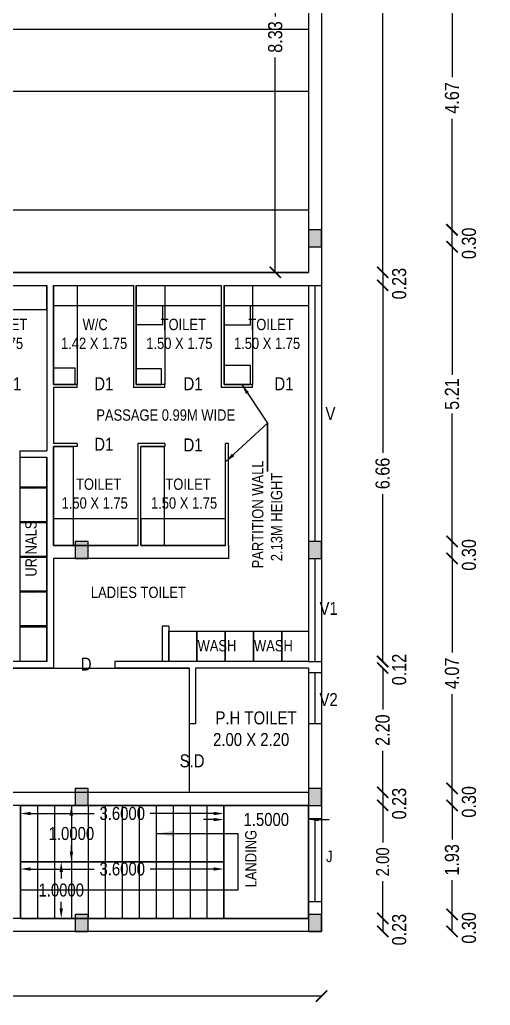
# Model space of a CAD drawing. Header units: metres. Extents: x 484 to 18344, y 10 to 2071.
# Drawn here: x 1590.34 to 1598.67, y 43.06 to 60.5 of the extents above; entities that cross this region are included whole.
import ezdxf
from ezdxf.lldxf.tags import DXFTag

# ---------------------------------------------------------------- set-up
doc = ezdxf.new("R2010")
doc.units = ezdxf.units.M
doc.header["$MEASUREMENT"] = 0
for name, color, linetype in [('0 @ 1 (1)', 7, 'Continuous'), ('0 @ 1 (2)', 7, 'Continuous'), ('BLK_1_FLR_0_CARPET_AREA', 10, 'Continuous'), ('BLK_1_FLR_0_URINAL', 235, 'Continuous'), ('BLK_1_FLR_0_WATER_CLOSET', 213, 'Continuous'), ('BLK_1_FLR_1_WASH', 55, 'Continuous')]:
    doc.layers.add(name, color=color, linetype=linetype)
doc.layers.add('BLK_1_FLR_0_BLT_UP_AREA', color=1, linetype='Continuous', plot=False)
doc.styles.add('2', font='swissc.ttf', dxfattribs={"height": 0.23})
doc.styles.add('CODE', font='swissc.ttf', dxfattribs={"height": 0.25})
doc.styles.get("Standard").update_dxf_attribs({"font": 'swissc.ttf', "height": 0.23})
tags = doc.linetypes.add('00$1$HIDDEN', pattern=[0.375, 0.25, -0.125]).pattern_tags.tags
tags[6:7] = [DXFTag(74, 4), DXFTag(75, 0), DXFTag(340, '0'), DXFTag(46, 1.0), DXFTag(50, 0.0), DXFTag(44, 0.0), DXFTag(45, 0.0)]
tags[4:5] = [DXFTag(74, 4), DXFTag(75, 0), DXFTag(340, '0'), DXFTag(46, 1.0), DXFTag(50, 0.0), DXFTag(44, 0.0), DXFTag(45, 0.0)]
doc.dimstyles.new('OUTER', dxfattribs={"dimscale": 0, "dimtxt": 0.3, "dimasz": 0.18, "dimexe": 0.18, "dimexo": 0.0625, "dimgap": 0.09, "dimtad": 0, "dimzin": 0, "dimdsep": 46, "dimtxsty": 'CODE', "dimcen": 0.09, "dimse1": 1, "dimse2": 1, "dimclrd": 8, "dimclrt": 1, "dimadec": 0, "dimazin": 0, "dimtfac": 1, "dimtofl": 0, "dimtmove": 0, "dimatfit": 3, "dimfxl": 0, "dimtolj": 1, "dimtzin": 0, "dimarcsym": 0})
doc.dimstyles.new('STANDARD$0', dxfattribs={"dimtxt": 7, "dimasz": 3, "dimexe": 3, "dimexo": 1, "dimgap": 1.5, "dimtad": 1, "dimdec": 1, "dimzin": 1, "dimdsep": 46, "dimlunit": 4, "dimtxsty": 'Standard', "dimblk": 'OBLIQUE', "dimcen": 0.09375, "dimdle": 1, "dimclrd": 8, "dimclre": 8, "dimclrt": 7, "dimadec": 1, "dimazin": 0, "dimtfac": 1, "dimtdec": 1, "dimtix": 1, "dimtmove": 2, "dimatfit": 3, "dimldrblk": 'ARCHTICK', "dimfxl": 0, "dimfrac": 2, "dimtolj": 1, "dimtzin": 0, "dimarcsym": 0})

# ---------------------------------------------------------------- blocks, each defined once
blk = doc.blocks.new('_ArchTick')
at = {"const_width": 0.15}
blk.add_lwpolyline([(-0.5, -0.5), (0.5, 0.5)], dxfattribs=at)
blk = doc.blocks.new('*D139')
at = {"color": 0, "lineweight": -2}
for p, q in [((1594.868, 64.355), (1594.868, 60.555)), ((1594.868, 56.026), (1594.868, 59.826))]:
    blk.add_line(p, q, dxfattribs=at)
at = {"color": 0, "lineweight": -2, "xscale": 0.2, "yscale": 0.2, "zscale": 0.2}
for p, rotation in [((1594.868, 64.355), 90), ((1594.868, 56.026), 270)]:
    blk.add_blockref('_ArchTick', p, dxfattribs=dict(at, rotation=rotation))
at = {"color": 0, "lineweight": -2, "insert": (1594.868, 60.19), "char_height": 0.25, "attachment_point": 5, "rotation": 90, "style": 'CODE'}
blk.add_mtext('\\A1;8.33', dxfattribs=at)
blk = doc.blocks.new('*D38')
at = {"color": 0, "lineweight": -2}
for p, q in [((1593.959, 46.407), (1593.959, 46.524)), ((1595.459, 46.407), (1595.459, 46.524)), ((1593.779, 46.344), (1593.599, 46.344)), ((1595.639, 46.344), (1595.819, 46.344))]:
    blk.add_line(p, q, dxfattribs=at)
at = {"color": 0}
for points in [[(1593.779, 46.374), (1593.779, 46.314), (1593.959, 46.344)], [(1595.639, 46.374), (1595.639, 46.314), (1595.459, 46.344)]]:
    blk.add_solid(points, dxfattribs=at)
at = {"color": 0, "insert": (1594.709, 46.344), "char_height": 0.23, "attachment_point": 5}
blk.add_mtext('\\A1;1.5000', dxfattribs=at)
blk = doc.blocks.new('*D39')
at = {"color": 0, "lineweight": -2}
for p, q in [((1591.321, 46.596), (1591.439, 46.596)), ((1591.259, 46.416), (1591.259, 46.304)), ((1591.259, 45.776), (1591.259, 45.887)), ((1591.321, 45.596), (1591.439, 45.596))]:
    blk.add_line(p, q, dxfattribs=at)
at = {"color": 0}
for points in [[(1591.229, 46.416), (1591.289, 46.416), (1591.259, 46.596)], [(1591.229, 45.776), (1591.289, 45.776), (1591.259, 45.596)]]:
    blk.add_solid(points, dxfattribs=at)
at = {"color": 0, "insert": (1591.259, 46.096), "char_height": 0.23, "attachment_point": 5}
blk.add_mtext('\\A1;1.0000', dxfattribs=at)
blk = doc.blocks.new('*D40')
at = {"color": 0, "lineweight": -2}
for p, q in [((1591.141, 45.596), (1591.259, 45.596)), ((1591.079, 45.416), (1591.079, 45.304)), ((1591.079, 44.776), (1591.079, 44.887)), ((1591.141, 44.596), (1591.259, 44.596))]:
    blk.add_line(p, q, dxfattribs=at)
at = {"color": 0}
for points in [[(1591.049, 45.416), (1591.109, 45.416), (1591.079, 45.596)], [(1591.049, 44.776), (1591.109, 44.776), (1591.079, 44.596)]]:
    blk.add_solid(points, dxfattribs=at)
at = {"color": 0, "insert": (1591.079, 45.096), "char_height": 0.23, "attachment_point": 5}
blk.add_mtext('\\A1;1.0000', dxfattribs=at)
blk = doc.blocks.new('*D218')
at = {"color": 0, "lineweight": -2}
for p, q in [((1596.769, 68.661), (1596.769, 62.786)), ((1596.769, 56.026), (1596.769, 61.9))]:
    blk.add_line(p, q, dxfattribs=at)
at = {"color": 0, "lineweight": -2, "xscale": 0.2, "yscale": 0.2, "zscale": 0.2}
for p, rotation in [((1596.769, 68.661), 90), ((1596.769, 56.026), 270)]:
    blk.add_blockref('_ArchTick', p, dxfattribs=dict(at, rotation=rotation))
at = {"color": 0, "lineweight": -2, "insert": (1596.769, 62.343), "char_height": 0.25, "attachment_point": 5, "rotation": 90, "style": 'CODE'}
blk.add_mtext('\\A1;12.64', dxfattribs=at)
blk = doc.blocks.new('*D219')
at = {"color": 0, "lineweight": -2}
blk.add_line((1596.769, 56.026), (1596.769, 55.796), dxfattribs=at)
at = {"color": 0, "lineweight": -2, "xscale": 0.2, "yscale": 0.2, "zscale": 0.2}
for p, rotation in [((1596.769, 56.026), 90), ((1596.769, 55.796), 270)]:
    blk.add_blockref('_ArchTick', p, dxfattribs=dict(at, rotation=rotation))
at = {"color": 0, "lineweight": -2, "insert": (1597.062, 55.826), "char_height": 0.25, "attachment_point": 5, "rotation": 90, "style": 'CODE'}
blk.add_mtext('\\A1;0.23', dxfattribs=at)
blk = doc.blocks.new('*D220')
at = {"color": 0, "lineweight": -2}
for p, q in [((1596.769, 55.796), (1596.769, 52.834)), ((1596.769, 49.141), (1596.769, 52.102))]:
    blk.add_line(p, q, dxfattribs=at)
at = {"color": 0, "lineweight": -2, "xscale": 0.2, "yscale": 0.2, "zscale": 0.2}
for p, rotation in [((1596.769, 55.796), 90), ((1596.769, 49.141), 270)]:
    blk.add_blockref('_ArchTick', p, dxfattribs=dict(at, rotation=rotation))
at = {"color": 0, "lineweight": -2, "insert": (1596.769, 52.468), "char_height": 0.25, "attachment_point": 5, "rotation": 90, "style": 'CODE'}
blk.add_mtext('\\A1;6.66', dxfattribs=at)
blk = doc.blocks.new('*D221')
at = {"color": 0, "lineweight": -2}
for p, q in [((1596.769, 49.141), (1596.769, 49.341)), ((1596.769, 49.026), (1596.769, 48.826))]:
    blk.add_line(p, q, dxfattribs=at)
at = {"color": 0, "lineweight": -2, "xscale": 0.2, "yscale": 0.2, "zscale": 0.2}
for p, rotation in [((1596.769, 49.141), 270), ((1596.769, 49.026), 90)]:
    blk.add_blockref('_ArchTick', p, dxfattribs=dict(at, rotation=rotation))
at = {"color": 0, "lineweight": -2, "insert": (1597.062, 48.999), "char_height": 0.25, "attachment_point": 5, "rotation": 90, "style": 'CODE'}
blk.add_mtext('\\A1;0.12', dxfattribs=at)
blk = doc.blocks.new('*D222')
at = {"color": 0, "lineweight": -2}
for p, q in [((1596.769, 49.026), (1596.769, 48.29)), ((1596.769, 46.826), (1596.769, 47.561))]:
    blk.add_line(p, q, dxfattribs=at)
at = {"color": 0, "lineweight": -2, "xscale": 0.2, "yscale": 0.2, "zscale": 0.2}
for p, rotation in [((1596.769, 49.026), 90), ((1596.769, 46.826), 270)]:
    blk.add_blockref('_ArchTick', p, dxfattribs=dict(at, rotation=rotation))
at = {"color": 0, "lineweight": -2, "insert": (1596.769, 47.926), "char_height": 0.25, "attachment_point": 5, "rotation": 90, "style": 'CODE'}
blk.add_mtext('\\A1;2.20', dxfattribs=at)
blk = doc.blocks.new('*D223')
at = {"color": 0, "lineweight": -2}
blk.add_line((1596.769, 46.826), (1596.769, 46.596), dxfattribs=at)
at = {"color": 0, "lineweight": -2, "xscale": 0.2, "yscale": 0.2, "zscale": 0.2}
for p, rotation in [((1596.769, 46.826), 90), ((1596.769, 46.596), 270)]:
    blk.add_blockref('_ArchTick', p, dxfattribs=dict(at, rotation=rotation))
at = {"color": 0, "lineweight": -2, "insert": (1597.062, 46.626), "char_height": 0.25, "attachment_point": 5, "rotation": 90, "style": 'CODE'}
blk.add_mtext('\\A1;0.23', dxfattribs=at)
blk = doc.blocks.new('*D224')
at = {"color": 0, "lineweight": -2}
blk.add_line((1596.769, 44.596), (1596.769, 44.366), dxfattribs=at)
at = {"color": 0, "lineweight": -2, "xscale": 0.2, "yscale": 0.2, "zscale": 0.2}
for p, rotation in [((1596.769, 44.596), 90), ((1596.769, 44.366), 270)]:
    blk.add_blockref('_ArchTick', p, dxfattribs=dict(at, rotation=rotation))
at = {"color": 0, "lineweight": -2, "insert": (1597.062, 44.396), "char_height": 0.25, "attachment_point": 5, "rotation": 90, "style": 'CODE'}
blk.add_mtext('\\A1;0.23', dxfattribs=at)
blk = doc.blocks.new('*D226')
at = {"color": 0, "lineweight": -2}
for p, q in [((1597.997, 46.596), (1597.997, 45.99)), ((1597.997, 44.666), (1597.997, 45.271))]:
    blk.add_line(p, q, dxfattribs=at)
at = {"color": 0, "lineweight": -2, "xscale": 0.2, "yscale": 0.2, "zscale": 0.2}
for p, rotation in [((1597.997, 46.596), 90), ((1597.997, 44.666), 270)]:
    blk.add_blockref('_ArchTick', p, dxfattribs=dict(at, rotation=rotation))
at = {"color": 0, "lineweight": -2, "insert": (1597.997, 45.631), "char_height": 0.25, "attachment_point": 5, "rotation": 90, "style": 'CODE'}
blk.add_mtext('\\A1;1.93', dxfattribs=at)
blk = doc.blocks.new('*D227')
at = {"color": 0, "lineweight": -2}
blk.add_line((1597.997, 46.596), (1597.997, 46.896), dxfattribs=at)
at = {"color": 0, "lineweight": -2, "xscale": 0.2, "yscale": 0.2, "zscale": 0.2}
for p, rotation in [((1597.997, 46.896), 90), ((1597.997, 46.596), 270)]:
    blk.add_blockref('_ArchTick', p, dxfattribs=dict(at, rotation=rotation))
at = {"color": 0, "lineweight": -2, "insert": (1598.297, 46.657), "char_height": 0.25, "attachment_point": 5, "rotation": 90, "style": 'CODE'}
blk.add_mtext('\\A1;0.30', dxfattribs=at)
blk = doc.blocks.new('*D228')
at = {"color": 0, "lineweight": -2}
for p, q in [((1597.997, 50.966), (1597.997, 49.298)), ((1597.997, 46.896), (1597.997, 48.563))]:
    blk.add_line(p, q, dxfattribs=at)
at = {"color": 0, "lineweight": -2, "xscale": 0.2, "yscale": 0.2, "zscale": 0.2}
for p, rotation in [((1597.997, 50.966), 90), ((1597.997, 46.896), 270)]:
    blk.add_blockref('_ArchTick', p, dxfattribs=dict(at, rotation=rotation))
at = {"color": 0, "lineweight": -2, "insert": (1597.997, 48.931), "char_height": 0.25, "attachment_point": 5, "rotation": 90, "style": 'CODE'}
blk.add_mtext('\\A1;4.07', dxfattribs=at)
blk = doc.blocks.new('*D229')
at = {"color": 0, "lineweight": -2}
blk.add_line((1597.997, 50.966), (1597.997, 51.266), dxfattribs=at)
at = {"color": 0, "lineweight": -2, "xscale": 0.2, "yscale": 0.2, "zscale": 0.2}
for p, rotation in [((1597.997, 51.266), 90), ((1597.997, 50.966), 270)]:
    blk.add_blockref('_ArchTick', p, dxfattribs=dict(at, rotation=rotation))
at = {"color": 0, "lineweight": -2, "insert": (1598.297, 51.027), "char_height": 0.25, "attachment_point": 5, "rotation": 90, "style": 'CODE'}
blk.add_mtext('\\A1;0.30', dxfattribs=at)
blk = doc.blocks.new('*D230')
at = {"color": 0, "lineweight": -2}
for p, q in [((1597.997, 56.478), (1597.997, 54.214)), ((1597.997, 51.266), (1597.997, 53.529))]:
    blk.add_line(p, q, dxfattribs=at)
at = {"color": 0, "lineweight": -2, "xscale": 0.2, "yscale": 0.2, "zscale": 0.2}
for p, rotation in [((1597.997, 56.478), 90), ((1597.997, 51.266), 270)]:
    blk.add_blockref('_ArchTick', p, dxfattribs=dict(at, rotation=rotation))
at = {"color": 0, "lineweight": -2, "insert": (1597.997, 53.872), "char_height": 0.25, "attachment_point": 5, "rotation": 90, "style": 'CODE'}
blk.add_mtext('\\A1;5.21', dxfattribs=at)
blk = doc.blocks.new('*D231')
at = {"color": 0, "lineweight": -2}
blk.add_line((1597.997, 56.478), (1597.997, 56.778), dxfattribs=at)
at = {"color": 0, "lineweight": -2, "xscale": 0.2, "yscale": 0.2, "zscale": 0.2}
for p, rotation in [((1597.997, 56.778), 90), ((1597.997, 56.478), 270)]:
    blk.add_blockref('_ArchTick', p, dxfattribs=dict(at, rotation=rotation))
at = {"color": 0, "lineweight": -2, "insert": (1598.297, 56.539), "char_height": 0.25, "attachment_point": 5, "rotation": 90, "style": 'CODE'}
blk.add_mtext('\\A1;0.30', dxfattribs=at)
blk = doc.blocks.new('*D232')
at = {"color": 0, "lineweight": -2}
for p, q in [((1597.997, 61.446), (1597.997, 59.479)), ((1597.997, 56.778), (1597.997, 58.745))]:
    blk.add_line(p, q, dxfattribs=at)
at = {"color": 0, "lineweight": -2, "xscale": 0.2, "yscale": 0.2, "zscale": 0.2}
for p, rotation in [((1597.997, 61.446), 90), ((1597.997, 56.778), 270)]:
    blk.add_blockref('_ArchTick', p, dxfattribs=dict(at, rotation=rotation))
at = {"color": 0, "lineweight": -2, "insert": (1597.997, 59.112), "char_height": 0.25, "attachment_point": 5, "rotation": 90, "style": 'CODE'}
blk.add_mtext('\\A1;4.67', dxfattribs=at)
blk = doc.blocks.new('*D133')
at = {"color": 0, "lineweight": -2}
blk.add_line((1597.997, 44.366), (1597.997, 44.666), dxfattribs=at)
at = {"color": 0, "lineweight": -2, "xscale": 0.2, "yscale": 0.2, "zscale": 0.2}
for p, rotation in [((1597.997, 44.666), 90), ((1597.997, 44.366), 270)]:
    blk.add_blockref('_ArchTick', p, dxfattribs=dict(at, rotation=rotation))
at = {"color": 0, "lineweight": -2, "insert": (1598.297, 44.427), "char_height": 0.25, "attachment_point": 5, "rotation": 90, "style": 'CODE'}
blk.add_mtext('\\A1;0.30', dxfattribs=at)
blk = doc.blocks.new('*D134')
at = {"color": 0, "lineweight": -2}
for p, q in [((1599.247, 68.891), (1599.247, 57.079)), ((1599.247, 44.366), (1599.247, 56.177))]:
    blk.add_line(p, q, dxfattribs=at)
at = {"color": 0, "lineweight": -2, "xscale": 0.2, "yscale": 0.2, "zscale": 0.2}
for p, rotation in [((1599.247, 68.891), 90), ((1599.247, 44.366), 270)]:
    blk.add_blockref('_ArchTick', p, dxfattribs=dict(at, rotation=rotation))
at = {"color": 0, "lineweight": -2, "insert": (1599.247, 56.628), "char_height": 0.25, "attachment_point": 5, "rotation": 90, "style": 'CODE'}
blk.add_mtext('\\A1;{\\fSwis721 Cn BT|b1|i0|c0|p34;24.53}', dxfattribs=at)
blk = doc.blocks.new('*D135')
at = {"color": 0, "lineweight": -2}
for p, q in [((1570.559, 43.222), (1582.673, 43.222)), ((1595.689, 43.222), (1583.574, 43.222))]:
    blk.add_line(p, q, dxfattribs=at)
at = {"color": 0, "lineweight": -2, "xscale": 0.2, "yscale": 0.2, "zscale": 0.2, "rotation": 180}
blk.add_blockref('_ArchTick', (1570.559, 43.222), dxfattribs=at)
at = {"color": 0, "lineweight": -2, "xscale": 0.2, "yscale": 0.2, "zscale": 0.2}
blk.add_blockref('_ArchTick', (1595.689, 43.222), dxfattribs=at)
at = {"color": 0, "lineweight": -2, "insert": (1583.124, 43.222), "char_height": 0.25, "attachment_point": 5, "style": 'CODE'}
blk.add_mtext('\\A1;{\\fSwis721 Cn BT|b1|i0|c0|p34;25.13}', dxfattribs=at)
blk = doc.blocks.new('*D44')
at = {"color": 0, "lineweight": -2}
for p, q in [((1590.359, 45.533), (1590.359, 45.289)), ((1593.959, 45.533), (1593.959, 45.289)), ((1590.539, 45.469), (1591.663, 45.469)), ((1593.779, 45.469), (1592.655, 45.469))]:
    blk.add_line(p, q, dxfattribs=at)
at = {"color": 0}
for points in [[(1590.539, 45.499), (1590.539, 45.439), (1590.359, 45.469)], [(1593.779, 45.499), (1593.779, 45.439), (1593.959, 45.469)]]:
    blk.add_solid(points, dxfattribs=at)
at = {"color": 0, "insert": (1592.159, 45.469), "char_height": 0.23, "attachment_point": 5}
blk.add_mtext('\\A1;3.6000', dxfattribs=at)
blk = doc.blocks.new('*D45')
at = {"color": 0, "lineweight": -2}
for p, q in [((1590.359, 46.533), (1590.359, 46.271)), ((1590.539, 46.451), (1591.663, 46.451)), ((1593.779, 46.451), (1592.655, 46.451)), ((1593.959, 46.533), (1593.959, 46.271))]:
    blk.add_line(p, q, dxfattribs=at)
at = {"color": 0}
for points in [[(1590.539, 46.481), (1590.539, 46.421), (1590.359, 46.451)], [(1593.779, 46.481), (1593.779, 46.421), (1593.959, 46.451)]]:
    blk.add_solid(points, dxfattribs=at)
at = {"color": 0, "insert": (1592.159, 46.451), "char_height": 0.23, "attachment_point": 5}
blk.add_mtext('\\A1;3.6000', dxfattribs=at)
blk = doc.blocks.new('*D240')
at = {"color": 0, "lineweight": -2}
for p, q in [((1596.769, 46.596), (1596.769, 45.938)), ((1596.769, 44.596), (1596.769, 45.253))]:
    blk.add_line(p, q, dxfattribs=at)
at = {"color": 0, "lineweight": -2, "xscale": 0.2, "yscale": 0.2, "zscale": 0.2}
for p, rotation in [((1596.769, 46.596), 90), ((1596.769, 44.596), 270)]:
    blk.add_blockref('_ArchTick', p, dxfattribs=dict(at, rotation=rotation))
at = {"color": 0, "insert": (1596.769, 45.596), "char_height": 0.23, "attachment_point": 5, "rotation": 90}
blk.add_mtext('\\A1;2.00', dxfattribs=at)

msp = doc.modelspace()

# ---------------------------------------------------------------- hatches: boundary and pattern name
for points in [[(1595.45862, 56.47812), (1595.68862, 56.47812), (1595.68862, 56.77812), (1595.45862, 56.77812)], [(1591.32339, 50.96555), (1591.55339, 50.96555), (1591.55339, 51.26555), (1591.32339, 51.26555)], [(1595.45862, 50.96555), (1595.68862, 50.96555), (1595.68862, 51.26555), (1595.45862, 51.26555)], [(1591.32339, 46.59555), (1591.55339, 46.59555), (1591.55339, 46.89555), (1591.32339, 46.89555)], [(1595.45862, 46.59555), (1595.68862, 46.59555), (1595.68862, 46.89555), (1595.45862, 46.89555)], [(1591.32339, 44.36555), (1591.55339, 44.36555), (1591.55339, 44.66555), (1591.32339, 44.66555)], [(1595.45862, 44.36555), (1595.68862, 44.36555), (1595.68862, 44.66555), (1595.45862, 44.66555)]]:
    msp.add_hatch(color=256).paths.add_polyline_path(points)

# ---------------------------------------------------------------- linework, layer by layer
at = {"ltscale": 0.5}
for p, q in [((1595.68862, 68.89069), (1595.68862, 46.59555)), ((1595.45862, 64.35517), (1595.45862, 56.02555)), ((1585.71346, 56.02555), (1595.45862, 56.02555)), ((1588.80951, 55.79555), (1590.82623, 55.79555)), ((1590.94123, 55.79555), (1592.35761, 55.79555)), ((1592.40761, 55.79555), (1593.91219, 55.79555)), ((1593.96219, 55.79555), (1595.45862, 55.79555)), ((1595.45862, 55.79555), (1595.45862, 49.14055)), ((1594.0379, 51.19555), (1594.0379, 50.96555)), ((1592.98235, 49.76555), (1592.86735, 49.76555)), ((1592.86735, 49.76555), (1592.86735, 49.14055)), ((1592.98235, 49.76555), (1592.98235, 49.14055)), ((1593.48235, 49.67722), (1593.48235, 49.14055)), ((1593.98235, 49.67722), (1593.98235, 49.14055)), ((1594.48235, 49.67722), (1594.48235, 49.14055)), ((1594.98235, 49.67722), (1594.98235, 49.14055)), ((1590.94123, 49.02555), (1588.49623, 49.02555)), ((1590.82623, 49.14055), (1588.72623, 49.14055)), ((1595.45862, 49.14055), (1592.02623, 49.14055)), ((1593.34213, 49.02555), (1592.02623, 49.02555)), ((1595.45862, 49.02555), (1593.45713, 49.02555)), ((1595.45862, 49.02555), (1595.45862, 46.82555)), ((1595.45862, 46.82555), (1585.24221, 46.82555)), ((1595.45862, 46.59555), (1588.85862, 46.59555)), ((1595.45862, 46.59555), (1595.45862, 44.59555)), ((1595.68862, 46.59555), (1595.68862, 44.36555)), ((1595.45862, 44.59555), (1588.85862, 44.59555)), ((1595.68862, 44.36555), (1588.62862, 44.36555))]:
    msp.add_line(p, q, dxfattribs=at)
at = {"linetype": '00$1$HIDDEN'}
for p, q in [((1595.45862, 60.32555), (1583.28294, 60.32555)), ((1595.45862, 59.22555), (1583.28294, 59.22555)), ((1595.45862, 57.12555), (1585.71346, 57.12555))]:
    msp.add_line(p, q, dxfattribs=at)
for p, q in [((1590.82623, 55.79555), (1590.82623, 52.86833)), ((1590.94123, 55.79555), (1590.94123, 54.04167)), ((1592.35761, 55.79555), (1592.35761, 53.99167)), ((1592.40761, 55.79555), (1592.40761, 54.04167)), ((1593.91219, 55.79555), (1593.91219, 53.99167)), ((1593.96219, 55.79555), (1593.96219, 54.04167)), ((1591.36102, 54.04167), (1590.94123, 54.04167)), ((1590.94123, 53.99167), (1590.94123, 52.9968)), ((1591.36102, 53.99167), (1590.94123, 53.99167)), ((1591.36102, 53.99167), (1591.36102, 54.04167)), ((1592.40761, 53.99167), (1592.35761, 53.99167)), ((1592.91486, 54.04167), (1592.40761, 54.04167)), ((1592.91486, 53.99167), (1592.40761, 53.99167)), ((1592.91486, 53.99167), (1592.91486, 54.04167)), ((1593.96219, 53.99167), (1593.91219, 53.99167)), ((1594.46216, 54.04167), (1593.96219, 54.04167)), ((1594.46216, 53.99167), (1593.96219, 53.99167)), ((1594.46216, 53.99167), (1594.46216, 54.04167)), ((1590.35104, 52.86833), (1590.82623, 52.86833)), ((1590.35104, 52.75333), (1590.35104, 52.86833)), ((1591.36102, 52.9968), (1590.94123, 52.9968)), ((1590.94123, 52.9468), (1590.94123, 51.19555)), ((1591.36102, 52.9468), (1590.94123, 52.9468)), ((1591.36102, 52.9968), (1591.36102, 52.9468)), ((1592.43982, 51.19555), (1592.43982, 52.9968)), ((1592.48982, 52.9968), (1592.43982, 52.9968)), ((1592.91486, 52.9968), (1592.48982, 52.9968)), ((1592.48982, 51.19555), (1592.48982, 52.9468)), ((1592.91486, 52.9468), (1592.48982, 52.9468)), ((1593.9879, 51.19555), (1593.9879, 52.9968)), ((1594.0379, 52.9968), (1593.9879, 52.9968)), ((1594.0379, 51.19555), (1594.0379, 52.9968)), ((1590.35104, 52.75333), (1590.82623, 52.75333)), ((1590.82623, 52.75333), (1590.82623, 49.14055)), ((1590.82623, 49.14055), (1590.82623, 52.75333)), ((1592.43982, 51.19555), (1590.94123, 51.19555)), ((1593.9879, 51.19555), (1592.48982, 51.19555)), ((1590.94123, 50.96555), (1590.94123, 49.02555)), ((1594.0379, 50.96555), (1590.94123, 50.96555)), ((1592.98235, 49.67722), (1595.45862, 49.67722)), ((1592.02623, 49.14055), (1592.02623, 49.02555)), ((1593.34213, 49.02555), (1593.34213, 48.04607)), ((1593.45714, 49.02555), (1593.45714, 48.04607)), ((1593.34213, 48.04607), (1593.45714, 48.04607)), ((1590.35862, 46.59555), (1590.35862, 45.59555)), ((1590.65862, 46.59555), (1590.65862, 45.59555)), ((1590.95862, 46.59555), (1590.95862, 45.59555)), ((1591.25862, 46.59555), (1591.25862, 45.59555)), ((1591.55862, 46.59555), (1591.55862, 45.59555)), ((1591.85862, 46.59555), (1591.85862, 45.59555)), ((1592.15862, 46.59555), (1592.15862, 45.59555)), ((1592.45862, 46.59555), (1592.45862, 45.59555)), ((1592.75862, 46.59555), (1592.75862, 45.59555)), ((1593.05862, 46.59555), (1593.05862, 45.59555)), ((1593.35862, 46.59555), (1593.35862, 45.59555)), ((1593.65862, 46.59555), (1593.65862, 45.59555)), ((1593.95862, 46.59555), (1593.95862, 45.59555)), ((1590.35862, 45.59555), (1590.35862, 44.59555)), ((1593.95862, 45.59555), (1590.35862, 45.59555)), ((1590.65862, 45.59555), (1590.65862, 44.59555)), ((1590.95862, 45.59555), (1590.95862, 44.59555)), ((1591.25862, 45.59555), (1591.25862, 44.59555)), ((1591.55862, 45.59555), (1591.55862, 44.59555)), ((1591.85862, 45.59555), (1591.85862, 44.59555)), ((1592.15862, 45.59555), (1592.15862, 44.59555)), ((1592.45862, 45.59555), (1592.45862, 44.59555)), ((1592.75862, 45.59555), (1592.75862, 44.59555)), ((1593.05862, 45.59555), (1593.05862, 44.59555)), ((1593.35862, 45.59555), (1593.35862, 44.59555)), ((1593.65862, 45.59555), (1593.65862, 44.59555)), ((1593.95862, 45.59555), (1593.95862, 44.59555)), ((1594.20541, 45.09555), (1590.36299, 45.09555))]:
    msp.add_line(p, q)
at = {"lineweight": -2}
for p, q in [((1595.45862, 55.79555), (1595.68862, 55.79555)), ((1595.57362, 51.26555), (1595.57362, 55.79555)), ((1592.91486, 52.9968), (1592.91486, 52.9468)), ((1595.57362, 49.14055), (1595.57362, 50.96555)), ((1595.45862, 49.14055), (1595.68862, 49.14055)), ((1595.45862, 48.94467), (1595.68862, 48.94467)), ((1595.57362, 48.04467), (1595.57362, 48.94467)), ((1595.45862, 48.04467), (1595.68862, 48.04467)), ((1595.45862, 46.36555), (1595.68862, 46.36555)), ((1595.57362, 44.89555), (1595.57362, 46.36555)), ((1595.45862, 44.89555), (1595.68862, 44.89555))]:
    msp.add_line(p, q, dxfattribs=at)
at = {"lineweight": 30}
msp.add_line((1594.72908, 53.35638), (1594.72908, 52.50373), dxfattribs=at)
for points in [[(1595.45862, 56.47812), (1595.68862, 56.47812), (1595.68862, 56.77812), (1595.45862, 56.77812)], [(1590.35104, 52.22563), (1590.66, 52.22563), (1590.66, 52.20722), (1590.35104, 52.20722)], [(1590.35104, 52.22563), (1590.66, 52.22563), (1590.66, 52.20722), (1590.35104, 52.20722)], [(1590.66, 52.22158), (1590.67473, 52.22158), (1590.67473, 52.21127), (1590.66, 52.21127)], [(1590.66, 52.22158), (1590.67473, 52.22158), (1590.67473, 52.21127), (1590.66, 52.21127)], [(1590.67473, 52.22563), (1590.82623, 52.22563), (1590.82623, 52.20722), (1590.67473, 52.20722)], [(1590.67473, 52.22563), (1590.82623, 52.22563), (1590.82623, 52.20722), (1590.67473, 52.20722)], [(1590.35104, 51.6123), (1590.66, 51.6123), (1590.66, 51.59388), (1590.35104, 51.59388)], [(1590.35104, 51.6123), (1590.66, 51.6123), (1590.66, 51.59388), (1590.35104, 51.59388)], [(1590.66, 51.60825), (1590.67473, 51.60825), (1590.67473, 51.59793), (1590.66, 51.59793)], [(1590.66, 51.60825), (1590.67473, 51.60825), (1590.67473, 51.59793), (1590.66, 51.59793)], [(1590.67473, 51.6123), (1590.82623, 51.6123), (1590.82623, 51.59388), (1590.67473, 51.59388)], [(1590.67473, 51.6123), (1590.82623, 51.6123), (1590.82623, 51.59388), (1590.67473, 51.59388)], [(1591.32339, 50.96555), (1591.55339, 50.96555), (1591.55339, 51.26555), (1591.32339, 51.26555)], [(1595.45862, 50.96555), (1595.68862, 50.96555), (1595.68862, 51.26555), (1595.45862, 51.26555)], [(1590.35104, 50.99896), (1590.66, 50.99896), (1590.66, 50.98055), (1590.35104, 50.98055)], [(1590.35104, 50.99896), (1590.66, 50.99896), (1590.66, 50.98055), (1590.35104, 50.98055)], [(1590.66, 50.99491), (1590.67473, 50.99491), (1590.67473, 50.9846), (1590.66, 50.9846)], [(1590.66, 50.99491), (1590.67473, 50.99491), (1590.67473, 50.9846), (1590.66, 50.9846)], [(1590.67473, 50.99896), (1590.82623, 50.99896), (1590.82623, 50.98055), (1590.67473, 50.98055)], [(1590.67473, 50.99896), (1590.82623, 50.99896), (1590.82623, 50.98055), (1590.67473, 50.98055)], [(1590.35104, 50.38563), (1590.66, 50.38563), (1590.66, 50.36722), (1590.35104, 50.36722)], [(1590.35104, 50.38563), (1590.66, 50.38563), (1590.66, 50.36722), (1590.35104, 50.36722)], [(1590.66, 50.38158), (1590.67473, 50.38158), (1590.67473, 50.37127), (1590.66, 50.37127)], [(1590.66, 50.38158), (1590.67473, 50.38158), (1590.67473, 50.37127), (1590.66, 50.37127)], [(1590.67473, 50.38563), (1590.82623, 50.38563), (1590.82623, 50.36722), (1590.67473, 50.36722)], [(1590.67473, 50.38563), (1590.82623, 50.38563), (1590.82623, 50.36722), (1590.67473, 50.36722)], [(1590.35104, 49.7723), (1590.66, 49.7723), (1590.66, 49.75388), (1590.35104, 49.75388)], [(1590.35104, 49.7723), (1590.66, 49.7723), (1590.66, 49.75388), (1590.35104, 49.75388)], [(1590.66, 49.76825), (1590.67473, 49.76825), (1590.67473, 49.75793), (1590.66, 49.75793)], [(1590.66, 49.76825), (1590.67473, 49.76825), (1590.67473, 49.75793), (1590.66, 49.75793)], [(1590.67473, 49.7723), (1590.82623, 49.7723), (1590.82623, 49.75388), (1590.67473, 49.75388)], [(1590.67473, 49.7723), (1590.82623, 49.7723), (1590.82623, 49.75388), (1590.67473, 49.75388)], [(1591.32339, 46.59555), (1591.55339, 46.59555), (1591.55339, 46.89555), (1591.32339, 46.89555)], [(1595.45862, 46.59555), (1595.68862, 46.59555), (1595.68862, 46.89555), (1595.45862, 46.89555)], [(1593.95862, 46.59555), (1590.35862, 46.59555), (1590.35862, 45.59555), (1593.95862, 45.59555)], [(1590.35862, 46.59555), (1595.45862, 46.59555), (1595.45862, 44.59555), (1590.35862, 44.59555)], [(1595.45862, 46.59555), (1593.95862, 46.59555), (1593.95862, 44.59555), (1595.45862, 44.59555)], [(1593.95862, 45.59555), (1590.35862, 45.59555), (1590.35862, 44.59555), (1593.95862, 44.59555)], [(1591.32339, 44.36555), (1591.55339, 44.36555), (1591.55339, 44.66555), (1591.32339, 44.66555)], [(1595.45862, 44.36555), (1595.68862, 44.36555), (1595.68862, 44.66555), (1595.45862, 44.66555)]]:
    msp.add_lwpolyline(points, close=True)
at = {"layer": 'BLK_1_FLR_0_BLT_UP_AREA', "color": 16}
msp.add_lwpolyline([(1570.55888, 68.89069), (1595.68862, 68.89069), (1595.68862, 44.36555), (1570.55888, 44.36555)], close=True, dxfattribs=at)
at = {"layer": 'BLK_1_FLR_0_CARPET_AREA'}
msp.add_lwpolyline([(1595.45862, 64.35517), (1595.45862, 56.02555), (1585.71346, 56.02555), (1585.71346, 57.42555), (1583.28294, 57.42555), (1583.28294, 64.35517), (1595.45862, 64.35517)], close=True, dxfattribs=at)
at = {"layer": 'BLK_1_FLR_0_CARPET_AREA', "elevation": 0}
msp.add_lwpolyline([(1580.62294, 57.09555), (1580.62294, 52.0955), (1585.48346, 52.0955), (1585.48346, 49.02555), (1593.34213, 49.02555), (1593.34213, 46.82555), (1570.78888, 46.82555), (1570.78888, 57.09555), (1580.62294, 57.09555)], close=True, dxfattribs=at)
at = {"layer": 'BLK_1_FLR_0_URINAL'}
for points in [[(1590.94123, 55.79555), (1591.36102, 55.79555), (1591.36102, 54.04167), (1590.94123, 54.04167)], [(1592.40761, 55.79555), (1592.91486, 55.79555), (1592.91486, 54.04167), (1592.40761, 54.04167)], [(1593.96219, 55.79555), (1594.46216, 55.79555), (1594.46216, 54.04167), (1593.96219, 54.04167)], [(1590.94123, 52.9468), (1591.28847, 52.9468), (1591.28847, 51.19555), (1590.94123, 51.19555)], [(1592.48982, 52.9468), (1592.89939, 52.9468), (1592.89939, 51.19555), (1592.48982, 51.19555)], [(1590.82623, 52.22563), (1590.35104, 52.22563), (1590.35104, 52.75333), (1590.82623, 52.75333)], [(1590.82623, 51.6123), (1590.35104, 51.6123), (1590.35104, 52.22563), (1590.82623, 52.22563)], [(1590.82623, 50.99896), (1590.35104, 50.99896), (1590.35104, 51.6123), (1590.82623, 51.6123)], [(1590.82623, 50.38563), (1590.35104, 50.38563), (1590.35104, 50.99896), (1590.82623, 50.99896)], [(1590.82623, 49.7723), (1590.35104, 49.7723), (1590.35104, 50.38563), (1590.82623, 50.38563)], [(1590.82623, 49.14055), (1590.35104, 49.14055), (1590.35104, 49.75388), (1590.82623, 49.75388)]]:
    msp.add_lwpolyline(points, close=True, dxfattribs=at)
at = {"layer": 'BLK_1_FLR_0_WATER_CLOSET', "color": 1, "ltscale": 400}
msp.add_lwpolyline([(1588.80951, 55.79555), (1590.82121, 55.79555), (1590.82121, 55.36074), (1588.80951, 55.36074)], close=True, dxfattribs=at)
at = {"layer": 'BLK_1_FLR_0_WATER_CLOSET', "color": 2, "ltscale": 400}
for points in [[(1590.94123, 55.79555), (1592.35761, 55.79555), (1592.35761, 55.43345), (1590.94123, 55.43345)], [(1592.40761, 55.79555), (1593.91219, 55.79555), (1593.91219, 55.43595), (1592.40761, 55.43595)], [(1593.96219, 55.79555), (1595.45862, 55.79555), (1595.45862, 55.43107), (1593.96219, 55.43107)], [(1590.94123, 51.19555), (1592.43982, 51.19555), (1592.43982, 51.66725), (1590.94123, 51.66725)], [(1592.48982, 51.19555), (1593.98841, 51.19555), (1593.98841, 51.66725), (1592.48982, 51.66725)]]:
    msp.add_lwpolyline(points, close=True, dxfattribs=at)
at = {"layer": 'BLK_1_FLR_1_WASH', "color": 60}
for points in [[(1592.40761, 55.10243), (1592.87621, 55.10243), (1592.87621, 55.43595), (1592.40761, 55.43595)], [(1593.96219, 55.09754), (1594.43079, 55.09754), (1594.43079, 55.43107), (1593.96219, 55.43107)], [(1590.94123, 54.04167), (1591.32505, 54.04167), (1591.32505, 54.32836), (1590.94123, 54.32836)], [(1592.40761, 54.04167), (1592.85551, 54.04167), (1592.85551, 54.32035), (1592.40761, 54.32035)], [(1593.96219, 54.04167), (1594.43079, 54.04167), (1594.43079, 54.37519), (1593.96219, 54.37519)]]:
    msp.add_lwpolyline(points, close=True, dxfattribs=at)
at = {"layer": 'BLK_1_FLR_1_WASH', "color": 55, "ltscale": 400}
for points in [[(1592.98235, 49.67722), (1593.48235, 49.67722), (1593.48235, 49.14055), (1592.98235, 49.14055)], [(1593.48235, 49.67722), (1593.98235, 49.67722), (1593.98235, 49.14055), (1593.48235, 49.14055)], [(1593.98235, 49.67722), (1594.48235, 49.67722), (1594.48235, 49.14055), (1593.98235, 49.14055)], [(1594.48235, 49.67722), (1594.98235, 49.67722), (1594.98235, 49.14055), (1594.48235, 49.14055)], [(1594.98235, 49.67722), (1595.45862, 49.67722), (1595.45862, 49.14055), (1594.98235, 49.14055)]]:
    msp.add_lwpolyline(points, close=True, dxfattribs=at)

# ---------------------------------------------------------------- texts
at = {"lineweight": 30, "style": '2'}
for s, width, insert, char_height, attachment_point in [('P.H TOILET\\P2.02 X 1.75', 1.4768506, (1589.23189, 54.66795), 0.2, 7), ('      W/C\\P1.42 X 1.75', 1.4768506, (1591.07499, 54.66795), 0.2, 7), ('    TOILET\\P1.50 X 1.75', 1.4768506, (1592.58405, 54.66795), 0.2, 7), ('    TOILET\\P1.50 X 1.75', 1.4768506, (1594.13656, 54.66795), 0.2, 7), ('{\\W9.483791; }D1', 1.6989334, (1589.3415, 54.17023), 0.23, 1), ('{\\W9.483791; }D1', 1.6989334, (1590.96973, 54.17023), 0.23, 1), ('{\\W9.483791; }D1', 1.6989334, (1592.54961, 54.17023), 0.23, 1), ('{\\W9.483791; }D1', 1.6989334, (1594.15881, 54.17023), 0.23, 1), ('PASSAGE 0.99M WIDE', 2.388968, (1594.15695, 53.60131), 0.2, 3), ('V', 0.1201948, (1595.93184, 53.41108), 0.23, 9), ('{\\W9.483791; }D1', 1.6989334, (1590.96973, 53.10017), 0.23, 1), ('{\\W9.483791; }D1', 1.6989334, (1592.54961, 53.08752), 0.23, 1), ('    TOILET\\P1.50 X 1.75', 1.4768506, (1591.08531, 51.84238), 0.2, 7), ('    TOILET\\P1.50 X 1.75', 1.4768506, (1592.66734, 51.84238), 0.2, 7), ('LADIES TOILET', 1.6790099, (1591.60417, 50.46426), 0.2, 1), ('V1', 0.1201948, (1595.9732, 49.96584), 0.23, 9), ('WASH', 0.6392727, (1593.49273, 49.52041), 0.2, 1), ('WASH', 0.6392727, (1594.49079, 49.52041), 0.2, 1), ('{\\W1.280063; }D', 0.3362876, (1591.33238, 49.21061), 0.23, 1), ('V2', 0.1201948, (1595.9732, 48.35218), 0.23, 9), ('{\\W9.77118;  } P.H TOILET\\P{\\W9.97951;  }2.00 X 2.20', 4.3822775, (1592.3054, 48.25872), 0.23, 1), ('{\\W8.612222; }S.D', 1.6989334, (1592.5454, 47.49813), 0.23, 1), ('J', 0.2, (1595.76753, 45.79179), 0.2, 1)]:
    msp.add_mtext_dynamic_manual_height_columns(s, width=width, gutter_width=1.15, heights=[0], dxfattribs=dict(at, insert=insert, char_height=char_height, attachment_point=attachment_point))
at = {"lineweight": 30, "char_height": 0.2, "attachment_point": 1, "rotation": 90, "style": '2'}
for s, width, insert in [('PARTITION WALL    \\P  2.13M HEIGHT', 2.388968, (1594.45774, 50.78799)), ('URINALS', 0.9970075, (1590.4435, 50.64147))]:
    msp.add_mtext_dynamic_manual_height_columns(s, width=width, gutter_width=1.15, heights=[0], dxfattribs=dict(at, insert=insert))
at = {"insert": (1594.33529, 45.14362), "char_height": 0.2, "attachment_point": 1, "rotation": 90, "style": '2'}
msp.add_mtext_dynamic_manual_height_columns('LANDING', width=1.0177801, gutter_width=1.15, heights=[0], dxfattribs=at)

# ---------------------------------------------------------------- dimensions: what is measured, and where the dimension line sits
for base, p1, p2, override, picture, middle in [((1593.95862, 46.45058), (1590.35862, 46.59555), (1593.95862, 46.59555), {"dimtxt": 0.18, "dimasz": 0.18, "dimexe": 0.18, "dimexo": 0.0625, "dimgap": 0.09, "dimtad": 0, "dimtih": 1, "dimtoh": 1, "dimdec": 4, "dimzin": 0, "dimlunit": 2, "dimpost": '', "dimcen": 0.09, "dimdle": 0, "dimclrd": 0, "dimclre": 0, "dimclrt": 0, "dimadec": 0, "dimtdec": 4, "dimtix": 0, "dimtofl": 0, "dimtmove": 1, "dimfxl": 5, "dimfrac": 0}, '*D45', (1592.15862, 46.45058)), ((1595.45862, 46.34408), (1593.95862, 46.34408), (1595.45862, 46.34408), {"dimtxt": 1, "dimasz": 0.18, "dimexe": 0.18, "dimexo": 0.0625, "dimgap": 0.09, "dimtad": 0, "dimtih": 1, "dimtoh": 1, "dimdec": 4, "dimzin": 0, "dimlunit": 2, "dimpost": '', "dimcen": 0.09, "dimdle": 0, "dimclrd": 0, "dimclre": 0, "dimclrt": 0, "dimadec": 0, "dimtdec": 4, "dimtix": 0, "dimtofl": 0, "dimtmove": 1, "dimfxl": 5, "dimfrac": 0}, '*D38', (1594.70862, 46.34408)), ((1593.95862, 45.46897), (1590.35862, 45.59555), (1593.95862, 45.59555), {"dimtxt": 0.18, "dimasz": 0.18, "dimexe": 0.18, "dimexo": 0.0625, "dimgap": 0.09, "dimtad": 0, "dimtih": 1, "dimtoh": 1, "dimdec": 4, "dimzin": 0, "dimlunit": 2, "dimpost": '', "dimcen": 0.09, "dimdle": 0, "dimclrd": 0, "dimclre": 0, "dimclrt": 0, "dimadec": 0, "dimtdec": 4, "dimtix": 0, "dimtofl": 0, "dimtmove": 1, "dimfxl": 5, "dimfrac": 0}, '*D44', (1592.15862, 45.46897))]:
    dim = msp.add_linear_dim(base=base, p1=p1, p2=p2, dimstyle='STANDARD$0', override=override)
    dim.commit()
    dim.dimension.update_dxf_attribs({"geometry": picture, "text_midpoint": middle})
for base, p1, p2, picture, middle in [((1591.25862, 45.59555), (1591.25862, 46.59555), (1591.25862, 45.59555), '*D39', (1591.25862, 46.09555)), ((1591.07862, 44.59555), (1591.07862, 45.59555), (1591.07862, 44.59555), '*D40', (1591.07862, 45.09555))]:
    dim = msp.add_linear_dim(base=base, p1=p1, p2=p2, angle=90, dimstyle='STANDARD$0', override={"dimtxt": 0.18, "dimasz": 0.18, "dimexe": 0.18, "dimexo": 0.0625, "dimgap": 0.09, "dimtad": 0, "dimtih": 1, "dimtoh": 1, "dimdec": 4, "dimzin": 0, "dimlunit": 2, "dimpost": '', "dimcen": 0.09, "dimdle": 0, "dimclrd": 0, "dimclre": 0, "dimclrt": 0, "dimadec": 0, "dimtdec": 4, "dimtix": 0, "dimtofl": 0, "dimtmove": 0, "dimfrac": 0})
    dim.commit()
    dim.dimension.update_dxf_attribs({"geometry": picture, "text_midpoint": middle})
at = {"layer": '0 @ 1 (2)', "lineweight": -2}
dim = msp.add_linear_dim(base=(1599.24699, 68.89069), p1=(1595.68862, 44.36555), p2=(1595.68862, 68.89069), angle=90, text='{\\fSwis721 Cn BT|b1|i0|c0|p34;<>}', dimstyle='OUTER', override={"dimscale": 1, "dimtxt": 0.25, "dimasz": 0.2, "dimblk": 'ArchTick', "dimclrd": 0, "dimclrt": 0, "dimtix": 0, "dimtofl": 0, "dimtmove": 0, "dimatfit": 3, "dimfxl": 6}, dxfattribs=at)
dim.commit()
dim.dimension.update_dxf_attribs({"geometry": '*D134', "text_midpoint": (1599.24699, 56.62812)})
for base, p1, p2, override, picture, middle in [((1596.76883, 56.02555), (1593.2503, 68.66069), (1594.57043, 56.02555), {"dimscale": 1, "dimtxt": 0.25, "dimasz": 0.2, "dimblk": 'ArchTick', "dimclrd": 0, "dimclrt": 0, "dimtix": 0, "dimtofl": 0, "dimtmove": 1, "dimatfit": 3, "dimfxl": 6}, '*D218', (1596.76883, 62.34312)), ((1594.86842, 56.02555), (1594.12504, 64.35533), (1594.12504, 56.02555), {"dimscale": 1, "dimtxt": 0.25, "dimasz": 0.2, "dimblk": 'ArchTick', "dimclrd": 0, "dimclrt": 0, "dimtix": 0, "dimtofl": 0, "dimtmove": 0, "dimatfit": 3, "dimfxl": 6}, '*D139', (1594.86842, 60.19044)), ((1597.99694, 61.44566), (1595.68862, 56.77812), (1595.68862, 61.44566), {"dimscale": 1, "dimtxt": 0.25, "dimasz": 0.2, "dimblk": 'ArchTick', "dimclrd": 0, "dimclrt": 0, "dimtix": 0, "dimtofl": 0, "dimtmove": 1, "dimatfit": 3, "dimfxl": 6}, '*D232', (1597.99694, 59.11189)), ((1597.99694, 56.47812), (1595.68862, 51.26555), (1595.68862, 56.47812), {"dimscale": 1, "dimtxt": 0.25, "dimasz": 0.2, "dimblk": 'ArchTick', "dimclrd": 0, "dimclrt": 0, "dimtix": 0, "dimtofl": 0, "dimtmove": 1, "dimatfit": 3, "dimfxl": 6}, '*D230', (1597.99694, 53.87184)), ((1596.7688305147, 49.1405498007), (1594.5861510456, 55.7955498007), (1594.6913731636, 49.1405498007), {"dimscale": 1, "dimtxt": 0.25, "dimasz": 0.2, "dimblk": 'ArchTick', "dimclrd": 0, "dimclrt": 0, "dimtix": 0, "dimtofl": 0, "dimtmove": 1, "dimatfit": 3, "dimfxl": 6}, '*D220', (1596.7688305147, 52.4680498007)), ((1597.99694, 50.96555), (1595.68862, 46.89555), (1595.68862, 50.96555), {"dimscale": 1, "dimtxt": 0.25, "dimasz": 0.2, "dimblk": 'ArchTick', "dimclrd": 0, "dimclrt": 0, "dimtix": 0, "dimtofl": 0, "dimtmove": 1, "dimatfit": 3, "dimfxl": 6}, '*D228', (1597.99694, 48.93055)), ((1596.76883, 46.82555), (1594.68613, 49.02555), (1594.89677, 46.82555), {"dimscale": 1, "dimtxt": 0.25, "dimasz": 0.2, "dimblk": 'ArchTick', "dimclrd": 0, "dimclrt": 0, "dimtix": 0, "dimtofl": 0, "dimtmove": 1, "dimatfit": 3, "dimfxl": 6}, '*D222', (1596.76883, 47.92555)), ((1597.99694, 46.59555), (1595.68862, 44.66555), (1595.68862, 46.59555), {"dimscale": 1, "dimtxt": 0.25, "dimasz": 0.2, "dimblk": 'ArchTick', "dimclrd": 0, "dimclrt": 0, "dimtix": 0, "dimtofl": 0, "dimtmove": 1, "dimatfit": 3, "dimfxl": 6}, '*D226', (1597.99694, 45.63055))]:
    dim = msp.add_linear_dim(base=base, p1=p1, p2=p2, angle=90, dimstyle='OUTER', override=override, dxfattribs=at)
    dim.commit()
    dim.dimension.update_dxf_attribs({"geometry": picture, "text_midpoint": middle})
for base, p1, p2, picture, middle in [((1597.99694, 56.77812), (1595.68862, 56.47812), (1595.68862, 56.77812), '*D231', (1598.29749, 56.53945)), ((1596.76883, 55.79555), (1594.57043, 56.02555), (1594.58615, 55.79555), '*D219', (1597.062, 55.82635)), ((1597.99694, 51.26555), (1595.68862, 50.96555), (1595.68862, 51.26555), '*D229', (1598.29749, 51.02687)), ((1596.7688305147, 49.0255498007), (1594.6913731636, 49.1405498007), (1594.6861314713, 49.0255498007), '*D221', (1597.0620023945, 48.9988537278)), ((1596.76883, 46.59555), (1594.89677, 46.82555), (1594.87017, 46.59555), '*D223', (1597.062, 46.62635)), ((1597.99694, 46.89555), (1595.68862, 46.59555), (1595.68862, 46.89555), '*D227', (1598.29749, 46.65687)), ((1596.76883, 44.36555), (1595.03441, 44.59555), (1595.02374, 44.36555), '*D224', (1597.062, 44.39635)), ((1597.99694, 44.66555), (1595.68862, 44.36555), (1595.68862, 44.66555), '*D133', (1598.29749, 44.42687))]:
    dim = msp.add_linear_dim(base=base, p1=p1, p2=p2, angle=90, dimstyle='OUTER', override={"dimscale": 1, "dimtxt": 0.25, "dimasz": 0.2, "dimblk": 'ArchTick', "dimclrd": 0, "dimclrt": 0, "dimtix": 0, "dimtofl": 0, "dimtmove": 1, "dimatfit": 3, "dimfxl": 6}, dxfattribs=at)
    dim.commit()
    dim.dimension.update_dxf_attribs({"geometry": picture, "text_midpoint": middle, "dimtype": 128})
at = {"layer": '0 @ 1 (2)'}
dim = msp.add_aligned_dim(p1=(1595.45862, 46.59555), p2=(1595.45862, 44.59555), distance=1.31021, dimstyle='OUTER', override={"dimscale": 1, "dimtxt": 0.23, "dimasz": 0.2, "dimtxsty": 'Standard', "dimblk": 'ArchTick', "dimclrd": 0, "dimclrt": 0, "dimtix": 0, "dimtofl": 0, "dimtmove": 0, "dimatfit": 3, "dimfxl": 0}, dxfattribs=at)
dim.commit()
dim.dimension.update_dxf_attribs({"geometry": '*D240', "text_midpoint": (1596.76883, 45.59555)})
at = {"layer": '0 @ 1 (2)', "lineweight": -2}
dim = msp.add_linear_dim(base=(1595.68862, 43.22212), p1=(1570.55888, 44.36555), p2=(1595.68862, 44.36555), text='{\\fSwis721 Cn BT|b1|i0|c0|p34;<>}', dimstyle='OUTER', override={"dimscale": 1, "dimtxt": 0.25, "dimasz": 0.2, "dimblk": 'ArchTick', "dimclrd": 0, "dimclrt": 0, "dimtix": 0, "dimtofl": 0, "dimtmove": 0, "dimatfit": 3, "dimfxl": 6}, dxfattribs=at)
dim.commit()
dim.dimension.update_dxf_attribs({"geometry": '*D135', "text_midpoint": (1583.12375, 43.22212)})

# ---------------------------------------------------------------- leaders
at = {"layer": '0 @ 1 (1)', "lineweight": 30}
for points in [[(1594.2744, 54.04167), (1594.72908, 53.35638)], [(1593.9879, 52.67323), (1594.72908, 53.35638)]]:
    msp.add_leader(points, dimstyle='OUTER', override={"dimscale": 1, "dimgap": 0.09, "dimtad": 0, "dimtih": 1, "dimtoh": 1, "dimclrd": 0, "dimclrt": 0}, dxfattribs=at)
at = {"layer": '0 @ 1 (2)'}
msp.add_leader([(1592.75862, 46.09555), (1594.20541, 46.09555), (1594.20541, 45.09555)], dimstyle='OUTER', override={"dimscale": 1, "dimtxt": 0.25, "dimasz": 0.3, "dimgap": 0.09, "dimtad": 0, "dimclrd": 0, "dimclrt": 0, "dimfxl": 6}, dxfattribs=at)

doc.saveas('drawing.dxf')
